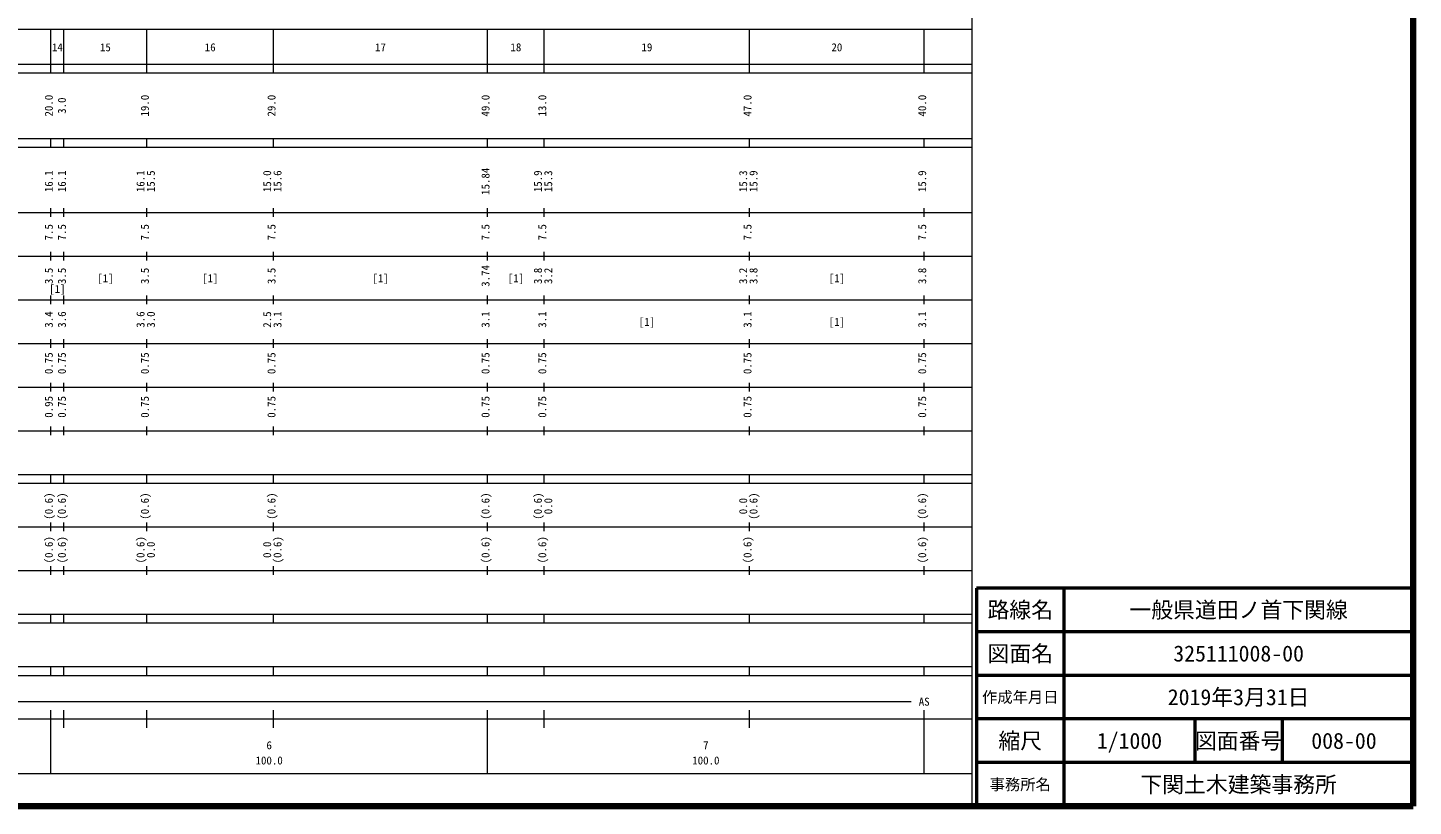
# Model space of a CAD drawing. Units: millimetres on the paper, enlarged 1000 times. Extents: x 40000 to 680000, y 20000 to 380000.
# Drawn here: x 362709 to 680000, y 20000 to 198357 of the extents above; entities that cross this region are included whole.
import ezdxf
from ezdxf.enums import TextEntityAlignment as Align

# ---------------------------------------------------------------- set-up
doc = ezdxf.new("R2010")
doc.units = ezdxf.units.MM
doc.header["$LTSCALE"] = 1000
for name, color, linetype, lineweight in [('M-TTL', 2, 'Continuous', 140), ('M-TTL-BAND', 7, 'Continuous', 13), ('M-TTL-FRAM', 2, 'Continuous', 50), ('M-TTL-LINE', 7, 'Continuous', 50)]:
    doc.layers.add(name, color=color, linetype=linetype, lineweight=lineweight)
doc.layers.add('M-TTL-TXT', color=7, linetype='Continuous')
doc.styles.add('ＭＳ ゴシック', font='')
doc.styles.get('ＭＳ ゴシック').set_extended_font_data('MS Gothic')

msp = doc.modelspace()

# ---------------------------------------------------------------- linework, layer by layer
at = {"layer": 'M-TTL'}
for p, q in [((680000, 20000), (680000, 380000)), ((40000, 20000), (680000, 20000))]:
    msp.add_line(p, q, dxfattribs=at)
at = {"layer": 'M-TTL-BAND'}
for p, q in [((579000, 20000), (579000, 370000)), ((68000, 198000), (579000, 198000)), ((368000, 188000), (368000, 198000)), ((371000, 188000), (371000, 198000)), ((390000, 188000), (390000, 198000)), ((419000, 188000), (419000, 198000)), ((468000, 188000), (468000, 198000)), ((481000, 188000), (481000, 198000)), ((528000, 188000), (528000, 198000)), ((568000, 188000), (568000, 198000)), ((40000, 190000), (579000, 190000)), ((40000, 188000), (579000, 188000)), ((40000, 173000), (579000, 173000)), ((368000, 171000), (368000, 173000)), ((371000, 171000), (371000, 173000)), ((390000, 171000), (390000, 173000)), ((419000, 171000), (419000, 173000)), ((468000, 171000), (468000, 173000)), ((481000, 171000), (481000, 173000)), ((528000, 171000), (528000, 173000)), ((568000, 171000), (568000, 173000)), ((40000, 171000), (579000, 171000)), ((40000, 156000), (579000, 156000)), ((368000, 155000), (368000, 157000)), ((371000, 155000), (371000, 157000)), ((390000, 155000), (390000, 157000)), ((419000, 155000), (419000, 157000)), ((468000, 155000), (468000, 157000)), ((481000, 155000), (481000, 157000)), ((528000, 155000), (528000, 157000)), ((568000, 155000), (568000, 157000)), ((46000, 146000), (579000, 146000)), ((368000, 145000), (368000, 147000)), ((371000, 145000), (371000, 147000)), ((390000, 145000), (390000, 147000)), ((419000, 145000), (419000, 147000)), ((468000, 145000), (468000, 147000)), ((481000, 145000), (481000, 147000)), ((528000, 145000), (528000, 147000)), ((568000, 145000), (568000, 147000)), ((368000, 135000), (368000, 137000)), ((371000, 135000), (371000, 137000)), ((390000, 135000), (390000, 137000)), ((419000, 135000), (419000, 137000)), ((468000, 135000), (468000, 137000)), ((481000, 135000), (481000, 137000)), ((528000, 135000), (528000, 137000)), ((568000, 135000), (568000, 137000)), ((52000, 136000), (579000, 136000)), ((368000, 125000), (368000, 127000)), ((371000, 125000), (371000, 127000)), ((390000, 125000), (390000, 127000)), ((419000, 125000), (419000, 127000)), ((468000, 125000), (468000, 127000)), ((481000, 125000), (481000, 127000)), ((528000, 125000), (528000, 127000)), ((568000, 125000), (568000, 127000)), ((46000, 126000), (579000, 126000)), ((52000, 116000), (579000, 116000)), ((368000, 115000), (368000, 117000)), ((371000, 115000), (371000, 117000)), ((390000, 115000), (390000, 117000)), ((419000, 115000), (419000, 117000)), ((468000, 115000), (468000, 117000)), ((481000, 115000), (481000, 117000)), ((528000, 115000), (528000, 117000)), ((568000, 115000), (568000, 117000)), ((46000, 106000), (579000, 106000)), ((368000, 105000), (368000, 107000)), ((371000, 105000), (371000, 107000)), ((390000, 105000), (390000, 107000)), ((419000, 105000), (419000, 107000)), ((468000, 105000), (468000, 107000)), ((481000, 105000), (481000, 107000)), ((528000, 105000), (528000, 107000)), ((568000, 105000), (568000, 107000)), ((40000, 96000), (579000, 96000)), ((368000, 94000), (368000, 96000)), ((371000, 94000), (371000, 96000)), ((390000, 94000), (390000, 96000)), ((419000, 94000), (419000, 96000)), ((468000, 94000), (468000, 96000)), ((481000, 94000), (481000, 96000)), ((528000, 94000), (528000, 96000)), ((568000, 94000), (568000, 96000)), ((40000, 94000), (579000, 94000)), ((49000, 84000), (579000, 84000)), ((368000, 83000), (368000, 85000)), ((371000, 83000), (371000, 85000)), ((390000, 83000), (390000, 85000)), ((419000, 83000), (419000, 85000)), ((468000, 83000), (468000, 85000)), ((481000, 83000), (481000, 85000)), ((528000, 83000), (528000, 85000)), ((568000, 83000), (568000, 85000)), ((40000, 74000), (579000, 74000)), ((368000, 73000), (368000, 75000)), ((371000, 73000), (371000, 75000)), ((390000, 73000), (390000, 75000)), ((419000, 73000), (419000, 75000)), ((468000, 73000), (468000, 75000)), ((481000, 73000), (481000, 75000)), ((528000, 73000), (528000, 75000)), ((568000, 73000), (568000, 75000)), ((40000, 64000), (579000, 64000)), ((368000, 62000), (368000, 64000)), ((371000, 62000), (371000, 64000)), ((390000, 62000), (390000, 64000)), ((419000, 62000), (419000, 64000)), ((468000, 62000), (468000, 64000)), ((481000, 62000), (481000, 64000)), ((528000, 62000), (528000, 64000)), ((568000, 62000), (568000, 64000)), ((40000, 62000), (579000, 62000)), ((40000, 52000), (579000, 52000)), ((368000, 50000), (368000, 52000)), ((371000, 50000), (371000, 52000)), ((390000, 50000), (390000, 52000)), ((419000, 50000), (419000, 52000)), ((468000, 50000), (468000, 52000)), ((481000, 50000), (481000, 52000)), ((528000, 50000), (528000, 52000)), ((568000, 50000), (568000, 52000)), ((40000, 50000), (579000, 50000)), ((71000, 44000), (565000, 44000)), ((368000, 27500), (368000, 42000)), ((371000, 38000), (371000, 42000)), ((390000, 38000), (390000, 42000)), ((419000, 38000), (419000, 42000)), ((468000, 27500), (468000, 42000)), ((481000, 38000), (481000, 42000)), ((528000, 38000), (528000, 42000)), ((568000, 27500), (568000, 42000)), ((40000, 40000), (579000, 40000)), ((68000, 27500), (579000, 27500))]:
    msp.add_line(p, q, dxfattribs=at)
at = {"layer": 'M-TTL-FRAM'}
for p, q in [((680000, 70000), (580000, 70000)), ((580000, 70000), (580000, 20000))]:
    msp.add_line(p, q, dxfattribs=at)
at = {"layer": 'M-TTL-LINE'}
for p, q in [((600000, 70000), (600000, 20000)), ((680000, 60000), (580000, 60000)), ((680000, 50000), (580000, 50000)), ((680000, 40000), (580000, 40000)), ((630000, 40000), (630000, 30000)), ((650000, 40000), (650000, 30000)), ((680000, 30000), (580000, 30000))]:
    msp.add_line(p, q, dxfattribs=at)

# ---------------------------------------------------------------- texts
at = {"layer": 'M-TTL-BAND', "style": 'ＭＳ ゴシック'}
for s, p in [('14', (369500, 192405)), ('15', (380500, 192405)), ('16', (404500, 192405)), ('17', (443500, 192405)), ('18', (474500, 192405)), ('19', (504500, 192405)), ('20', (548000, 192405)), ('[1]', (380500, 139500)), ('[1]', (404500, 139500)), ('[1]', (443500, 139500)), ('[1]', (474500, 139500)), ('[1]', (548000, 139500)), ('[1]', (369500, 137044)), ('[1]', (504500, 129500)), ('[1]', (548000, 129500)), ('AS', (568000, 42500)), ('6', (418000, 32523)), ('7', (518000, 32523)), ('100.0', (418000, 29033)), ('100.0', (518000, 29033))]:
    msp.add_text(s, height=1833, dxfattribs=at).set_placement(p, align=Align.BOTTOM_CENTER)
for s, p in [('20.0', (369000, 180500)), ('3.0', (372000, 180500)), ('19.0', (391000, 180500)), ('29.0', (420000, 180500)), ('49.0', (469000, 180500)), ('13.0', (482000, 180500)), ('47.0', (529000, 180500)), ('40.0', (569000, 180500)), ('16.1', (369000, 163174)), ('16.1', (372000, 163174)), ('16.1', (390000, 163174)), ('15.5', (392370, 163174)), ('15.0', (419000, 163174)), ('15.6', (421370, 163174)), ('15.84', (469000, 163174)), ('15.9', (481000, 163174)), ('15.3', (483370, 163174)), ('15.3', (528000, 163174)), ('15.9', (530370, 163174)), ('15.9', (569000, 163174)), ('7.5', (369000, 151500)), ('7.5', (372000, 151500)), ('7.5', (391000, 151500)), ('7.5', (420000, 151500)), ('7.5', (469000, 151500)), ('7.5', (482000, 151500)), ('7.5', (529000, 151500)), ('7.5', (569000, 151500)), ('3.5', (369000, 141500)), ('3.5', (372000, 141500)), ('3.5', (391000, 141500)), ('3.5', (420000, 141500)), ('3.74', (469000, 141500)), ('3.8', (481000, 141500)), ('3.2', (483370, 141500)), ('3.2', (528000, 141500)), ('3.8', (530370, 141500)), ('3.8', (569000, 141500)), ('3.4', (369000, 131500)), ('3.6', (372000, 131500)), ('3.6', (390000, 131500)), ('3.0', (392370, 131500)), ('2.5', (419000, 131500)), ('3.1', (421370, 131500)), ('3.1', (469000, 131500)), ('3.1', (482000, 131500)), ('3.1', (529000, 131500)), ('3.1', (569000, 131500)), ('0.75', (369000, 121500)), ('0.75', (372000, 121500)), ('0.75', (391000, 121500)), ('0.75', (420000, 121500)), ('0.75', (469000, 121500)), ('0.75', (482000, 121500)), ('0.75', (529000, 121500)), ('0.75', (569000, 121500)), ('0.95', (369000, 111500)), ('0.75', (372000, 111500)), ('0.75', (391000, 111500)), ('0.75', (420000, 111500)), ('0.75', (469000, 111500)), ('0.75', (482000, 111500)), ('0.75', (529000, 111500)), ('0.75', (569000, 111500)), ('(0.6)', (369000, 88764)), ('(0.6)', (372000, 88764)), ('(0.6)', (391000, 88764)), ('(0.6)', (420000, 88764)), ('(0.6)', (469000, 88764)), ('(0.6)', (481000, 88764)), ('0.0', (483370, 88764)), ('0.0', (528000, 88764)), ('(0.6)', (530370, 88764)), ('(0.6)', (569000, 88764)), ('(0.6)', (369000, 78764)), ('(0.6)', (372000, 78764)), ('(0.6)', (390000, 78764)), ('0.0', (392370, 78764)), ('0.0', (419000, 78764)), ('(0.6)', (421370, 78764)), ('(0.6)', (469000, 78764)), ('(0.6)', (482000, 78764)), ('(0.6)', (529000, 78764)), ('(0.6)', (569000, 78764))]:
    msp.add_text(s, height=1833, rotation=90, dxfattribs=at).set_placement(p, align=Align.BOTTOM_CENTER)
at = {"layer": 'M-TTL-TXT', "style": 'ＭＳ ゴシック'}
for s, height, p in [('路線名', 3666, (590000, 65000)), ('路線名', 3666, (590000, 65000)), ('一般県道田ノ首下関線', 3666, (640000, 65000)), ('図面名', 3666, (590000, 55000)), ('図面名', 3666, (590000, 55000)), ('325111008-00', 3666, (640000, 55000)), ('作成年月日', 2566, (590000, 45000)), ('作成年月日', 2566, (590000, 45000)), ('2019年3月31日', 3666, (640000, 45000)), ('縮尺', 3666, (590000, 35000)), ('縮尺', 3666, (590000, 35000)), ('1/1000', 3666, (615000, 35000)), ('図面番号', 3666, (640000, 35000)), ('図面番号', 3666, (640000, 35000)), ('008-00', 3666, (664125, 35000)), ('事務所名', 2566, (590000, 25000)), ('事務所名', 2566, (590000, 25000)), ('下関土木建築事務所', 3666, (640000, 25000))]:
    msp.add_text(s, height=height, dxfattribs=at).set_placement(p, align=Align.MIDDLE_CENTER)

doc.saveas('drawing.dxf')
